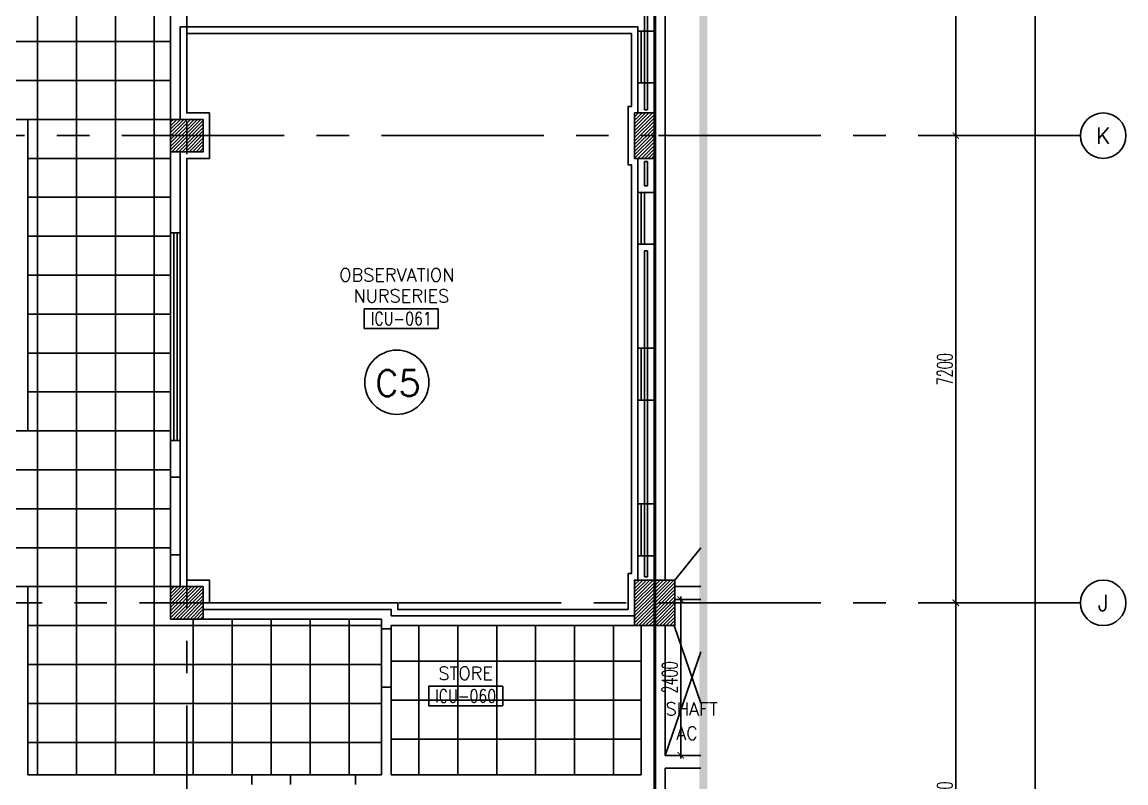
# Model space of a CAD drawing. Extents: x 275967.8 to 276060, y 57291.9 to 57371.4.
# Drawn here: x 276043.04 to 276060.05, y 57333.21 to 57344.93 of the extents above; entities that cross this region are included whole.
import ezdxf
from ezdxf.enums import TextEntityAlignment as Align

# ---------------------------------------------------------------- set-up
doc = ezdxf.new("R2010")
doc.units = 0
doc.header["$MEASUREMENT"] = 0
doc.header["$PDMODE"] = 34
doc.linetypes.add('CENTER2', pattern=[1.125, 0.75, -0.125, 0.125, -0.125])
doc.linetypes.add('CENTERX2', pattern=[4, 2.5, -0.5, 0.5, -0.5])
doc.layers.get('0').update_dxf_attribs({"linetype": 'CONTINUOUS'})
doc.layers.get('DEFPOINTS').update_dxf_attribs({"linetype": 'CONTINUOUS'})
for name, color, linetype in [('AX-CR', 2, 'CONTINUOUS'), ('AX-DIM', 4, 'CONTINUOUS'), ('AX-TXT', 2, 'CONTINUOUS'), ('AXES', 11, 'CENTERX2'), ('CEILING', 4, 'CONTINUOUS'), ('CEILING-MARKER', 6, 'CONTINUOUS'), ('COL', 5, 'CONTINUOUS'), ('DIM', 4, 'CONTINUOUS'), ('ELEV', 2, 'CONTINUOUS'), ('HAT', 8, 'CONTINUOUS'), ('INSUL', 4, 'CONTINUOUS'), ('RM-BOX', 11, 'CONTINUOUS'), ('RM-NAME', 11, 'CONTINUOUS'), ('RM-NO', 11, 'CONTINUOUS'), ('ROOF', 7, 'CONTINUOUS'), ('SHAFT', 3, 'CONTINUOUS'), ('TXT', 2, 'CONTINUOUS'), ('WALL', 2, 'CONTINUOUS'), ('WIN', 3, 'CONTINUOUS')]:
    doc.layers.add(name, color=color, linetype=linetype)
doc.styles.add('ROMANS', font='ROMANS.shx', dxfattribs={"width": 0.6})
doc.dimstyles.new('STANDARD_IN', dxfattribs={"dimtxt": 0.24, "dimasz": 0.1, "dimexe": 0.07, "dimexo": 0.05, "dimgap": 0.05, "dimtad": 1, "dimdec": 0, "dimlfac": 1000, "dimzin": 0, "dimtxsty": 'ROMANS', "dimblk": 'ARCHTICK', "dimcen": 0.05, "dimdle": 0.05, "dimclrd": 4, "dimclre": 4, "dimclrt": 2, "dimazin": 3, "dimtfac": 1, "dimtdec": 0, "dimtmove": 0, "dimatfit": 3, "dimtolj": 1, "dimtzin": 0})

# ---------------------------------------------------------------- blocks, each defined once
blk = doc.blocks.new('*X15')
at = {"color": 0}
for p, q in [((84179, 155509), (84660, 155990)), ((84179, 155562), (84607, 155990)), ((84179, 155615), (84554, 155990)), ((84179, 155668), (84501, 155990)), ((84179, 155721), (84448, 155990)), ((84179, 155774), (84395, 155990)), ((84179, 155827), (84342, 155990)), ((84179, 155880), (84289, 155990)), ((84179, 155933), (84236, 155990)), ((84179, 155986), (84183, 155990)), ((84213, 155490), (84679, 155956)), ((84266, 155490), (84679, 155903)), ((84319, 155490), (84679, 155850)), ((84372, 155490), (84679, 155796)), ((84426, 155490), (84679, 155743)), ((84479, 155490), (84679, 155690)), ((84532, 155490), (84679, 155637)), ((84585, 155490), (84679, 155584)), ((84638, 155490), (84679, 155531))]:
    blk.add_line(p, q, dxfattribs=at)
blk = doc.blocks.new('COL50')
at = {"layer": 'COL'}
blk.add_lwpolyline([(-250, 250), (-250, -250), (250, -250), (250, 250)], close=True, dxfattribs=at)
blk = doc.blocks.new('*X14')
at = {"color": 0}
for p, q in [((84179, 162721), (84648, 163190)), ((84179, 162774), (84595, 163190)), ((84179, 162827), (84542, 163190)), ((84179, 162880), (84489, 163190)), ((84179, 162933), (84436, 163190)), ((84179, 162986), (84383, 163190)), ((84179, 163039), (84330, 163190)), ((84179, 163092), (84277, 163190)), ((84179, 163145), (84224, 163190)), ((84201, 162690), (84679, 163168)), ((84254, 162690), (84679, 163115)), ((84307, 162690), (84679, 163062)), ((84360, 162690), (84679, 163009)), ((84413, 162690), (84679, 162956)), ((84466, 162690), (84679, 162903)), ((84519, 162690), (84679, 162850)), ((84572, 162690), (84679, 162797)), ((84625, 162690), (84679, 162744))]:
    blk.add_line(p, q, dxfattribs=at)
blk = doc.blocks.new('RM1')
at = {"layer": 'RM-BOX'}
blk.add_lwpolyline([(570, -200), (-570, -200), (-570, -500), (570, -500)], close=True, dxfattribs=at)
at = {"layer": 'RM-NAME', "style": 'ROMANS'}
blk.add_attdef('ROOMNAME1', text='', height=200, dxfattribs=at).set_placement((0, 324), align=Align.MIDDLE)
blk = doc.blocks.new('_ARCHTICK')
at = {"color": 0, "linetype": 'BYBLOCK', "const_width": 0.15}
blk.add_lwpolyline([(-0.5, -0.5), (0.5, 0.5)], dxfattribs=at)
blk = doc.blocks.new('*D149')
at = {"layer": 'AX-DIM', "color": 4, "ltscale": 0.3}
for p, q in [((276056.803, 57357.833), (276058.715, 57357.833)), ((276058.645, 57357.883), (276058.645, 57298.463)), ((276054.365, 57298.513), (276058.715, 57298.513))]:
    blk.add_line(p, q, dxfattribs=at)
at = {"layer": 'DEFPOINTS', "color": 0, "ltscale": 0.3}
for p in [(276056.753, 57357.833), (276054.315, 57298.513), (276058.645, 57298.513)]:
    blk.add_point(p, dxfattribs=at)
at = {"layer": 'AX-DIM', "color": 4, "ltscale": 0.3, "xscale": 0.1, "yscale": 0.1, "zscale": 0.1}
for p, rotation in [((276058.645, 57357.833), 90), ((276058.645, 57298.513), 270)]:
    blk.add_blockref('_ARCHTICK', p, dxfattribs=dict(at, rotation=rotation))
at = {"layer": 'AX-DIM', "color": 2, "ltscale": 0.3, "insert": (276058.475, 57328.173), "char_height": 0.24, "attachment_point": 5, "rotation": 90, "style": 'ROMANS'}
blk.add_mtext('\\A1;59320', dxfattribs=at)
blk = doc.blocks.new('*D144')
at = {"layer": 'AX-DIM', "color": 4, "ltscale": 0.3}
for p, q in [((276057.075, 57335.983), (276057.495, 57335.983)), ((276057.425, 57336.033), (276057.425, 57329.933)), ((276057.075, 57329.983), (276057.495, 57329.983))]:
    blk.add_line(p, q, dxfattribs=at)
at = {"layer": 'DEFPOINTS', "color": 0, "ltscale": 0.3}
for p in [(276057.025, 57335.983), (276057.025, 57329.983), (276057.425, 57329.983)]:
    blk.add_point(p, dxfattribs=at)
at = {"layer": 'AX-DIM', "color": 4, "ltscale": 0.3, "xscale": 0.1, "yscale": 0.1, "zscale": 0.1}
for p, rotation in [((276057.425, 57335.983), 90), ((276057.425, 57329.983), 270)]:
    blk.add_blockref('_ARCHTICK', p, dxfattribs=dict(at, rotation=rotation))
at = {"layer": 'AX-DIM', "color": 2, "ltscale": 0.3, "insert": (276057.255, 57332.983), "char_height": 0.24, "attachment_point": 5, "rotation": 90, "style": 'ROMANS'}
blk.add_mtext('\\A1;6000', dxfattribs=at)
blk = doc.blocks.new('*D137')
at = {"layer": 'AX-DIM', "color": 4, "ltscale": 0.3}
for p, q in [((276057.425, 57350.433), (276057.425, 57343.133)), ((276057.075, 57350.383), (276057.495, 57350.383)), ((276057.075, 57343.183), (276057.495, 57343.183))]:
    blk.add_line(p, q, dxfattribs=at)
at = {"layer": 'DEFPOINTS', "color": 0, "ltscale": 0.3}
for p in [(276057.025, 57350.383), (276057.025, 57343.183), (276057.425, 57343.183)]:
    blk.add_point(p, dxfattribs=at)
at = {"layer": 'AX-DIM', "color": 4, "ltscale": 0.3, "xscale": 0.1, "yscale": 0.1, "zscale": 0.1}
for p, rotation in [((276057.425, 57350.383), 90), ((276057.425, 57343.183), 270)]:
    blk.add_blockref('_ARCHTICK', p, dxfattribs=dict(at, rotation=rotation))
at = {"layer": 'AX-DIM', "color": 2, "ltscale": 0.3, "insert": (276057.255, 57346.783), "char_height": 0.24, "attachment_point": 5, "rotation": 90, "style": 'ROMANS'}
blk.add_mtext('\\A1;7200', dxfattribs=at)
blk = doc.blocks.new('AXR')
at = {"layer": 'AX-CR'}
blk.add_circle((350, 0), 350, dxfattribs=at)
blk = doc.blocks.new('*D136')
at = {"layer": 'AX-DIM', "color": 4, "ltscale": 0.3}
for p, q in [((276057.075, 57343.183), (276057.495, 57343.183)), ((276057.425, 57343.233), (276057.425, 57335.933)), ((276057.075, 57335.983), (276057.495, 57335.983))]:
    blk.add_line(p, q, dxfattribs=at)
at = {"layer": 'DEFPOINTS', "color": 0, "ltscale": 0.3}
for p in [(276057.025, 57343.183), (276057.025, 57335.983), (276057.425, 57335.983)]:
    blk.add_point(p, dxfattribs=at)
at = {"layer": 'AX-DIM', "color": 4, "ltscale": 0.3, "xscale": 0.1, "yscale": 0.1, "zscale": 0.1}
for p, rotation in [((276057.425, 57343.183), 90), ((276057.425, 57335.983), 270)]:
    blk.add_blockref('_ARCHTICK', p, dxfattribs=dict(at, rotation=rotation))
at = {"layer": 'AX-DIM', "color": 2, "ltscale": 0.3, "insert": (276057.255, 57339.583), "char_height": 0.24, "attachment_point": 5, "rotation": 90, "style": 'ROMANS'}
blk.add_mtext('\\A1;7200', dxfattribs=at)
blk = doc.blocks.new('C11')
at = {"layer": 'HAT'}
h = blk.add_hatch(dxfattribs=at)
h.set_pattern_fill('ANSI31', color=256, scale=300, style=0)
h.set_pattern_definition([(45, (-248556.182, -75061.005), (-26.5165043, 26.5165043), [])])
h.paths.add_polyline_path([(300, 700), (0, 700), (0, 350), (300, 350)])
h.paths.add_polyline_path([(300, 350), (0, 350), (0, 0), (300, 0)])
at = {"layer": 'COL'}
blk.add_lwpolyline([(300, 700), (300, 0), (0, 0), (0, 700)], close=True, dxfattribs=at)
blk = doc.blocks.new('C11D')
at = {"layer": 'COL', "linetype": 'BYBLOCK'}
for p in [(-320, 0), (0, 0)]:
    blk.add_blockref('C11', p, dxfattribs=at)
blk = doc.blocks.new('*D182')
at = {"layer": 'DEFPOINTS', "color": 0, "linetype": 'BYBLOCK', "ltscale": 0.3}
for p in [(276053.284, 57336.033), (276053.187, 57333.633), (276053.35, 57333.633)]:
    blk.add_point(p, dxfattribs=at)
at = {"layer": 'DIM', "color": 4, "linetype": 'BYBLOCK', "ltscale": 0.3}
for p, q in [((276053.234, 57336.033), (276053.117, 57336.033)), ((276053.187, 57336.083), (276053.187, 57333.583)), ((276053.3, 57333.633), (276053.117, 57333.633))]:
    blk.add_line(p, q, dxfattribs=at)
at = {"layer": 'DIM', "color": 4, "linetype": 'BYBLOCK', "ltscale": 0.3, "xscale": 0.1, "yscale": 0.1, "zscale": 0.1}
for p, rotation in [((276053.187, 57336.033), 90), ((276053.187, 57333.633), 270)]:
    blk.add_blockref('_ARCHTICK', p, dxfattribs=dict(at, rotation=rotation))
at = {"layer": 'DIM', "color": 2, "linetype": 'BYBLOCK', "ltscale": 0.3, "insert": (276053.017, 57334.833), "char_height": 0.24, "attachment_point": 5, "rotation": 90, "style": 'ROMANS'}
blk.add_mtext('\\A1;2400', dxfattribs=at)

msp = doc.modelspace()

# ---------------------------------------------------------------- linework, layer by layer
at = {"layer": 'AXES'}
for p, q in [((276052.7755, 57291.8986), (276052.7755, 57370.3613)), ((276052.7955, 57291.8986), (276052.7955, 57370.3613)), ((276045.5755, 57291.8986), (276045.5755, 57352.4829)), ((276036.5755, 57343.1829), (276052.7955, 57343.1829)), ((276059.3451, 57343.1829), (276052.5255, 57343.1829)), ((276059.3451, 57335.9829), (276036.5755, 57335.9829)), ((276059.3451, 57335.9829), (276052.5255, 57335.9829))]:
    msp.add_line(p, q, dxfattribs=at)
at = {"layer": 'CEILING', "linetype": 'BYBLOCK', "ltscale": 0.3}
for p, q in [((276043.2755, 57350.1329), (276043.2755, 57338.6329)), ((276043.8755, 57350.1329), (276043.8755, 57338.6329)), ((276044.4755, 57350.1329), (276044.4755, 57338.6329)), ((276045.0755, 57350.1329), (276045.0755, 57338.6329)), ((276045.3255, 57344.6329), (276039.5755, 57344.6329)), ((276045.3255, 57344.0329), (276039.5755, 57344.0329)), ((276045.3255, 57343.4329), (276043.1255, 57343.4329)), ((276045.3255, 57342.8329), (276043.1255, 57342.8329)), ((276045.3255, 57342.2329), (276043.1255, 57342.2329)), ((276045.3255, 57341.6329), (276043.1255, 57341.6329)), ((276045.3255, 57341.0329), (276043.1255, 57341.0329)), ((276045.3255, 57341.0329), (276043.1255, 57341.0329)), ((276045.3255, 57340.4329), (276043.1255, 57340.4329)), ((276045.3255, 57339.8329), (276043.1255, 57339.8329)), ((276045.3255, 57339.2329), (276043.1255, 57339.2329)), ((276045.3255, 57338.6329), (276027.8255, 57338.6329)), ((276045.3255, 57338.6329), (276027.8255, 57338.6329)), ((276043.2755, 57338.6329), (276043.2755, 57333.3329)), ((276043.8755, 57338.6329), (276043.8755, 57333.3329)), ((276044.4755, 57338.6329), (276044.4755, 57333.3329)), ((276045.0755, 57338.6329), (276045.0755, 57333.3329)), ((276045.3255, 57338.0329), (276027.8255, 57338.0329)), ((276045.3255, 57337.4329), (276027.8255, 57337.4329)), ((276045.3255, 57336.8329), (276027.8255, 57336.8329)), ((276045.3255, 57336.2329), (276027.8255, 57336.2329)), ((276048.5755, 57335.6329), (276043.1255, 57335.6329)), ((276045.6755, 57335.7329), (276045.6755, 57333.3329)), ((276046.2755, 57335.7329), (276046.2755, 57333.3329)), ((276046.8755, 57335.7329), (276046.8755, 57333.3329)), ((276047.4755, 57335.7329), (276047.4755, 57333.3329)), ((276048.0755, 57335.7329), (276048.0755, 57333.3329)), ((276049.1505, 57335.6329), (276049.1505, 57333.3329)), ((276049.7505, 57335.6329), (276049.7505, 57333.3329)), ((276050.3505, 57335.6329), (276050.3505, 57333.3329)), ((276050.9505, 57335.6329), (276050.9505, 57333.3329)), ((276051.5505, 57335.6329), (276051.5505, 57333.3329)), ((276052.1505, 57335.6329), (276052.1505, 57333.3329)), ((276048.5755, 57335.0329), (276043.1255, 57335.0329)), ((276048.7255, 57335.0829), (276052.5755, 57335.0829)), ((276048.5755, 57334.4329), (276043.1255, 57334.4329)), ((276048.7255, 57334.4829), (276052.5755, 57334.4829)), ((276048.5755, 57333.8329), (276043.1255, 57333.8329)), ((276048.7255, 57333.8829), (276052.5755, 57333.8829))]:
    msp.add_line(p, q, dxfattribs=at)
for points in [[(276045.4755, 57344.8579), (276052.5255, 57344.8579), (276052.5255, 57343.5329), (276052.4755, 57343.5329), (276052.4755, 57342.8329), (276052.5255, 57342.8329), (276052.5255, 57336.3329), (276052.4755, 57336.3329), (276052.4755, 57335.7829), (276048.7255, 57335.7829), (276048.7255, 57335.8829), (276045.8255, 57335.8829), (276045.8255, 57336.2329), (276045.4755, 57336.2329), (276045.4755, 57342.9329), (276045.8255, 57342.9329), (276045.8255, 57343.4329), (276045.4755, 57343.4329)], [(276045.5755, 57344.7579), (276052.4255, 57344.7579), (276052.4255, 57343.6329), (276052.3755, 57343.6329), (276052.3755, 57342.7329), (276052.4255, 57342.7329), (276052.4255, 57336.4329), (276052.3755, 57336.4329), (276052.3755, 57335.8829), (276048.8255, 57335.8829), (276048.8255, 57335.9829), (276045.9255, 57335.9829), (276045.9255, 57336.3329), (276045.5755, 57336.3329), (276045.5755, 57342.8329), (276045.9255, 57342.8329), (276045.9255, 57343.5329), (276045.5755, 57343.5329)]]:
    msp.add_lwpolyline(points, close=True, dxfattribs=at)
at = {"layer": 'CEILING-MARKER', "color": 2}
msp.add_circle((276048.8122, 57339.382), 0.4949, dxfattribs=at)
at = {"layer": 'ELEV', "linetype": 'CENTER2', "const_width": 0.12}
msp.add_lwpolyline([(276053.5351, 57296.8068), (276053.5351, 57360.645)], dxfattribs=at)
at = {"layer": 'INSUL'}
for p, q in [((276052.6255, 57347.7329), (276052.6255, 57343.5829)), ((276052.6755, 57347.7829), (276052.6755, 57343.5829)), ((276052.6255, 57343.5829), (276052.6755, 57343.5829)), ((276052.6255, 57342.7829), (276052.6755, 57342.7829)), ((276052.6255, 57342.7829), (276052.6255, 57342.4079)), ((276052.6755, 57342.7829), (276052.6755, 57342.4079)), ((276052.6255, 57342.4079), (276052.6755, 57342.4079)), ((276052.6255, 57341.4079), (276052.6755, 57341.4079)), ((276052.6255, 57341.4079), (276052.6255, 57336.3829)), ((276052.6755, 57341.4079), (276052.6755, 57336.3829)), ((276052.6255, 57336.3829), (276052.6755, 57336.3829))]:
    msp.add_line(p, q, dxfattribs=at)
at = {"layer": 'ROOF'}
for p, q in [((276052.7955, 57336.2329), (276052.7955, 57347.8829)), ((276052.9455, 57336.3329), (276052.9455, 57347.7829))]:
    msp.add_line(p, q, dxfattribs=at)
at = {"layer": 'SHAFT'}
for p, q in [((276053.4947, 57336.8324), (276053.0955, 57336.3329)), ((276053.4947, 57334.4353), (276053.083, 57335.6329)), ((276052.9455, 57333.6329), (276053.4947, 57335.2305))]:
    msp.add_line(p, q, dxfattribs=at)
at = {"layer": 'WALL', "linetype": 'BYBLOCK'}
for p, q in [((276045.3255, 57346.9554), (276045.3255, 57344.8579)), ((276052.7755, 57346.395), (276052.7755, 57344.795)), ((276045.4755, 57344.8579), (276052.5255, 57344.8579)), ((276052.5255, 57344.8579), (276052.5255, 57344.795)), ((276052.5255, 57344.795), (276052.7755, 57344.795)), ((276052.5255, 57343.995), (276052.7755, 57343.995)), ((276052.5255, 57343.995), (276052.5255, 57343.5329)), ((276052.7755, 57343.995), (276052.7755, 57342.3079)), ((276043.1255, 57343.4329), (276041.8255, 57343.4329)), ((276045.3255, 57343.4329), (276045.3255, 57342.9329)), ((276045.4755, 57343.4329), (276045.4755, 57343.4325)), ((276052.5255, 57342.8329), (276052.5255, 57342.3079)), ((276052.5255, 57342.3079), (276052.7755, 57342.3079)), ((276052.5255, 57341.5079), (276052.5255, 57339.9079)), ((276052.5255, 57341.5079), (276052.7755, 57341.5079)), ((276052.7755, 57341.5079), (276052.7755, 57339.9079)), ((276052.5255, 57339.9079), (276052.7755, 57339.9079)), ((276052.5255, 57339.1079), (276052.7755, 57339.1079)), ((276052.5255, 57339.1079), (276052.5255, 57337.5079)), ((276052.7755, 57339.1079), (276052.7755, 57337.5079)), ((276045.4755, 57338.4829), (276045.3255, 57338.4829)), ((276045.3255, 57338.4829), (276045.3255, 57337.9204)), ((276045.4755, 57338.4829), (276045.4755, 57337.9204)), ((276045.4755, 57337.9204), (276045.3255, 57337.9204)), ((276045.3255, 57337.9204), (276045.3255, 57335.7329)), ((276045.4755, 57337.9204), (276045.4755, 57336.2329)), ((276052.5255, 57337.5079), (276052.7755, 57337.5079)), ((276045.4755, 57336.7204), (276045.3255, 57336.7204)), ((276052.5255, 57336.7079), (276052.7755, 57336.7079)), ((276052.5255, 57336.7079), (276052.5255, 57336.3329)), ((276041.0005, 57336.2329), (276043.1255, 57336.2329)), ((276043.1255, 57336.2329), (276043.1255, 57333.3329)), ((276045.8255, 57335.8829), (276048.7255, 57335.8829)), ((276048.7255, 57335.8829), (276048.7255, 57335.7829)), ((276048.7255, 57335.7829), (276052.4755, 57335.7829)), ((276045.4755, 57335.7329), (276048.5755, 57335.7329)), ((276048.5755, 57335.7329), (276048.5755, 57335.5829)), ((276048.7255, 57335.6329), (276052.5755, 57335.6329)), ((276048.7255, 57335.6329), (276048.7255, 57335.5829)), ((276048.5755, 57335.5829), (276048.7255, 57335.5829)), ((276048.5755, 57335.5829), (276048.5755, 57333.3329)), ((276048.7255, 57335.5829), (276048.7255, 57333.3329)), ((276048.5755, 57334.6829), (276048.7255, 57334.6829)), ((276043.1255, 57333.3329), (276046.5788, 57333.3329)), ((276045.5788, 57333.3329), (276045.5788, 57333.1829)), ((276046.5788, 57333.3329), (276046.5788, 57333.1829)), ((276046.5788, 57333.3329), (276047.1755, 57333.3329)), ((276047.1755, 57333.3329), (276047.1755, 57333.1829)), ((276047.1755, 57333.3329), (276048.5755, 57333.3329)), ((276048.1755, 57333.3329), (276048.1755, 57333.1829)), ((276048.7255, 57333.3329), (276052.5755, 57333.3329))]:
    msp.add_line(p, q, dxfattribs=at)
at = {"layer": 'WALL'}
for p, q in [((276045.3255, 57344.8579), (276045.3255, 57343.4329)), ((276045.4755, 57344.8579), (276045.4755, 57343.4329)), ((276043.1255, 57343.4329), (276043.1255, 57338.6329)), ((276045.3255, 57341.6829), (276045.3255, 57342.9329)), ((276045.4755, 57341.6829), (276045.4755, 57342.9329)), ((276045.4755, 57341.6829), (276045.3255, 57341.6829)), ((276034.8755, 57338.6329), (276043.1255, 57338.6329)), ((276052.7955, 57336.0329), (276052.7955, 57329.9329)), ((276052.5755, 57335.6329), (276052.5755, 57333.3329)), ((276052.7755, 57335.6329), (276052.7755, 57330.0329)), ((276052.9455, 57335.6329), (276052.9455, 57333.6329)), ((276052.9455, 57330.2829), (276052.9455, 57333.4329)), ((276052.9455, 57333.4329), (276053.4947, 57333.4329))]:
    msp.add_line(p, q, dxfattribs=at)
at = {"layer": 'WALL', "linetype": 'BYBLOCK', "ltscale": 0.3}
for p, q in [((276053.0955, 57336.3329), (276052.7955, 57336.3329)), ((276052.7955, 57336.3329), (276052.7955, 57335.6329)), ((276053.0955, 57335.6329), (276053.0955, 57336.3329)), ((276052.7955, 57335.6329), (276053.0955, 57335.6329))]:
    msp.add_line(p, q, dxfattribs=at)
for points in [[(276045.8255, 57342.9329), (276045.3255, 57342.9329), (276045.3255, 57343.4329), (276045.8255, 57343.4329)], [(276052.4755, 57342.8329), (276052.7755, 57342.8329), (276052.7755, 57343.5329), (276052.4755, 57343.5329)], [(276052.7755, 57335.6329), (276052.4755, 57335.6329), (276052.4755, 57336.3329), (276052.7755, 57336.3329)], [(276045.8255, 57336.2329), (276045.3255, 57336.2329), (276045.3255, 57335.7329), (276045.8255, 57335.7329)]]:
    msp.add_lwpolyline(points, close=True, dxfattribs=at)
for points in [[(276053.4947, 57336.2329), (276053.0955, 57336.2329)], [(276053.4947, 57336.0329), (276053.0955, 57336.0329)], [(276053.0955, 57336.0329), (276053.4947, 57336.0329)], [(276052.9455, 57335.6329), (276052.9455, 57333.6329), (276053.4947, 57333.6329)]]:
    msp.add_lwpolyline(points, dxfattribs=at)
at = {"layer": 'WIN'}
for p, q in [((276052.5255, 57344.795), (276052.5255, 57343.995)), ((276052.5755, 57344.795), (276052.5755, 57343.995)), ((276052.6255, 57344.795), (276052.6255, 57343.995)), ((276052.7755, 57344.795), (276052.7755, 57343.995)), ((276052.5255, 57342.3079), (276052.5255, 57341.5079)), ((276052.5755, 57342.3079), (276052.5755, 57341.5079)), ((276052.6255, 57342.3079), (276052.6255, 57341.5079)), ((276052.7755, 57342.3079), (276052.7755, 57341.5079)), ((276052.5255, 57339.9079), (276052.5255, 57339.1079)), ((276052.5755, 57339.9079), (276052.5755, 57339.1079)), ((276052.6255, 57339.9079), (276052.6255, 57339.1079)), ((276052.7755, 57339.9079), (276052.7755, 57339.1079)), ((276052.5255, 57337.5079), (276052.5255, 57336.7079)), ((276052.5755, 57337.5079), (276052.5755, 57336.7079)), ((276052.6255, 57337.5079), (276052.6255, 57336.7079)), ((276052.7755, 57337.5079), (276052.7755, 57336.7079))]:
    msp.add_line(p, q, dxfattribs=at)
at = {"layer": 'WIN', "linetype": 'BYBLOCK'}
for p, q in [((276045.3255, 57338.4829), (276045.3255, 57341.6829)), ((276045.3755, 57338.4829), (276045.3755, 57341.6829)), ((276045.4255, 57338.4829), (276045.4255, 57341.6829)), ((276045.4755, 57338.4829), (276045.4755, 57341.6829))]:
    msp.add_line(p, q, dxfattribs=at)

# ---------------------------------------------------------------- block references
at = {"layer": 'AXES'}
ref = msp.add_blockref('AXR', (276059.3451, 57343.1829), dxfattribs=dict(at, xscale=0.001, yscale=0.001, zscale=0.001))
ref.add_attrib('AX', 'K', dxfattribs={"layer": 'AX-TXT', "height": 0.25, "style": 'ROMANS'}).set_placement((276059.6951, 57343.1829), align=Align.MIDDLE)
ref = msp.add_blockref('AXR', (276059.3451, 57335.9829), dxfattribs=dict(at, xscale=0.001, yscale=0.001, zscale=0.001))
ref.add_attrib('AX', 'J', dxfattribs={"layer": 'AX-TXT', "height": 0.25, "style": 'ROMANS'}).set_placement((276059.6951, 57335.9829), align=Align.MIDDLE)
at = {"layer": 'COL', "xscale": 0.001, "yscale": 0.001, "zscale": 0.001}
for p in [(276045.5755, 57343.1829), (276045.5755, 57335.9829)]:
    msp.add_blockref('COL50', p, dxfattribs=at)
at = {"layer": 'COL', "linetype": 'BYBLOCK', "xscale": 0.001, "yscale": 0.001, "zscale": 0.001}
for name, p in [('C11', (276052.4755, 57342.8329)), ('C11D', (276052.7955, 57335.6329))]:
    msp.add_blockref(name, p, dxfattribs=at)
at = {"layer": 'HAT', "xscale": 0.001, "yscale": 0.001, "zscale": 0.001}
for name in ['*X14', '*X15']:
    msp.add_blockref(name, (275961.1463, 57180.2432), dxfattribs=at)
at = {"layer": 'RM-NAME'}
ref = msp.add_blockref('RM1', (276048.8811, 57340.713), dxfattribs=dict(at, xscale=0.001, yscale=0.001, zscale=0.001))
ref.add_attrib('ROOMNO', 'ICU-061', dxfattribs={"layer": 'RM-NO', "height": 0.2, "style": 'ROMANS', "width": 0.8}).set_placement((276048.8811, 57340.363), align=Align.MIDDLE)
ref.add_attrib('ROOMNAME2', 'NURSERIES', dxfattribs={"height": 0.2, "style": 'ROMANS'}).set_placement((276048.8811, 57340.713), align=Align.MIDDLE)
ref.add_attrib('ROOMNAME1', ' OBSERVATION  ', dxfattribs={"height": 0.2, "style": 'ROMANS'}).set_placement((276048.8811, 57341.0368), align=Align.MIDDLE)
ref = msp.add_blockref('RM1', (276049.8725, 57334.8981), dxfattribs=dict(at, xscale=0.001, yscale=0.001, zscale=0.001))
ref.add_attrib('ROOMNO', 'ICU-060', dxfattribs={"layer": 'RM-NO', "height": 0.2, "style": 'ROMANS', "width": 0.8}).set_placement((276049.8725, 57334.5481), align=Align.MIDDLE)
ref.add_attrib('ROOMNAME2', 'STORE', dxfattribs={"height": 0.2, "style": 'ROMANS'}).set_placement((276049.8725, 57334.8981), align=Align.MIDDLE)

# ---------------------------------------------------------------- texts
at = {"layer": 'RM-NAME', "style": 'ROMANS'}
for s, p in [('SHAFT', (276053.3554, 57334.3486)), ('AC', (276053.2831, 57333.9738))]:
    msp.add_text(s, height=0.2, dxfattribs=at).set_placement(p, align=Align.MIDDLE)
at = {"layer": 'TXT', "color": 6, "style": 'ROMANS'}
msp.add_text('C5', height=0.4, dxfattribs=at).set_placement((276048.4778, 57339.1695))

# ---------------------------------------------------------------- dimensions: what is measured, and where the dimension line sits
at = {"layer": 'AX-DIM'}
for base, p1, p2, picture, middle in [((276058.6451, 57298.5129), (276056.7529, 57357.8329), (276054.3153, 57298.5129), '*D149', (276058.4751, 57328.1729)), ((276057.4253, 57343.1829), (276057.0253, 57350.3829), (276057.0253, 57343.1829), '*D137', (276057.2553, 57346.7829)), ((276057.4253, 57335.9829), (276057.0253, 57343.1829), (276057.0253, 57335.9829), '*D136', (276057.2553, 57339.5829)), ((276057.4253, 57329.9829), (276057.0253, 57335.9829), (276057.0253, 57329.9829), '*D144', (276057.2553, 57332.9829))]:
    dim = msp.add_linear_dim(base=base, p1=p1, p2=p2, angle=270, dimstyle='STANDARD_IN', dxfattribs=at)
    dim.commit()
    dim.dimension.update_dxf_attribs({"geometry": picture, "text_midpoint": middle})
at = {"layer": 'DIM', "linetype": 'BYBLOCK', "ltscale": 0.3}
dim = msp.add_linear_dim(base=(276053.1869, 57333.6329), p1=(276053.2839, 57336.0329), p2=(276053.3505, 57333.6329), angle=90, dimstyle='STANDARD_IN', dxfattribs=at)
dim.commit()
dim.dimension.update_dxf_attribs({"geometry": '*D182', "text_midpoint": (276053.0169, 57334.8329)})

doc.saveas('drawing.dxf')
